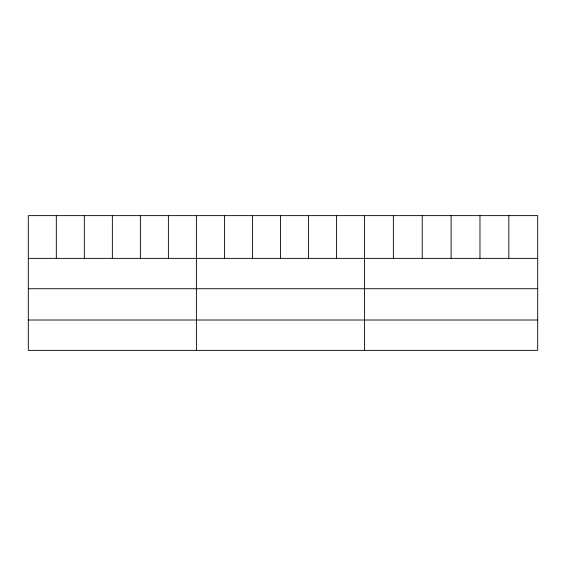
<?xml version="1.0" encoding="UTF-8"?>
<svg xmlns="http://www.w3.org/2000/svg" width="566" height="566" viewBox="0 0 566 566"><rect width="100%" height="100%" fill="white"/><g stroke="black" fill="none" stroke-linecap="round" stroke-linejoin="round"><path stroke-width="0.85" d="M537.7 288.731L537.7 215.625L28.3 215.625L28.3 350.375L537.7 350.375L537.7 288.731L28.3 288.731M28.3 258.365L537.7 258.365M28.3 320.009L537.7 320.009M508.834 215.625L508.834 258.365M479.968 215.625L479.968 258.365M451.102 215.625L451.102 258.365M422.236 215.625L422.236 258.365M393.37 215.625L393.37 258.365M364.504 215.625L364.504 350.375M336.487 215.625L336.487 258.365M308.47 215.625L308.47 258.365M280.453 215.625L280.453 258.365M252.436 215.625L252.436 258.365M224.419 215.625L224.419 258.365M196.402 215.625L196.402 350.375M168.385 215.625L168.385 258.365M140.368 215.625L140.368 258.365M112.351 215.625L112.351 258.365M84.334 215.625L84.334 258.365M56.317 215.625L56.317 258.365"/></g></svg>
